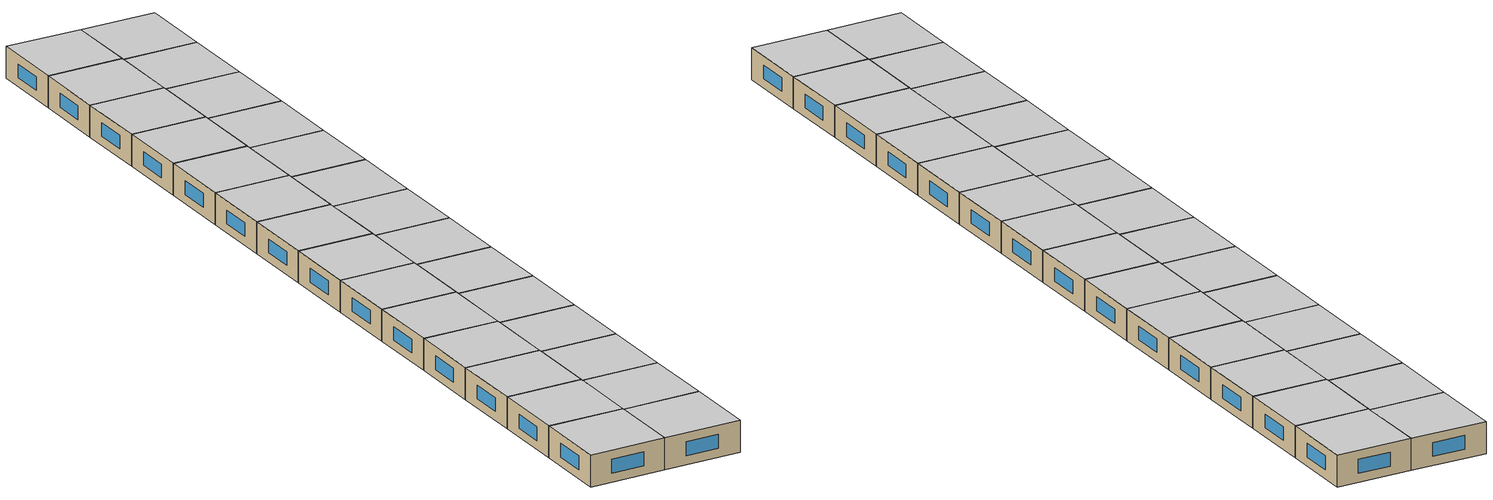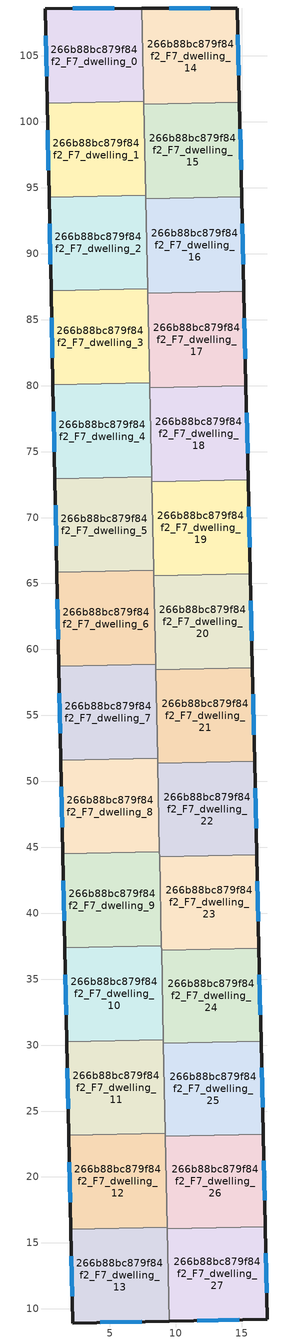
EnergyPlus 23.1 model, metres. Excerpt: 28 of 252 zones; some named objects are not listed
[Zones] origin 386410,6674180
266b88bc879f84f2_F7_dwelling_0
 floor to 266b88bc879f84f2_F6_dwelling_0 (EU_floor_Construction): 7.43,108.62 7.57,101.57 0.24,101.42 0.09,108.6 z21
 wall outside (EU_wall_Construction): 7.43,108.62 0.09,108.6 0.24,101.42 z21:24
 wall to 266b88bc879f84f2_F7_dwelling_14 (EU_wall_Construction): 7.57,101.57 7.43,108.62 z21:24
 wall to 266b88bc879f84f2_F7_dwelling_1 (EU_wall_Construction): 0.24,101.42 7.57,101.57 z21:24
 window (EU_Window_Construction): 5.33,108.61 2.19,108.6 / 0.14,106.55 0.2,103.47 z21.86:23.14
 ceiling to 266b88bc879f84f2_F8_dwelling_0 (EU_floor_Construction): 7.57,101.57 7.43,108.62 0.09,108.6 0.24,101.42 z24
266b88bc879f84f2_F7_dwelling_1
 floor to 266b88bc879f84f2_F6_dwelling_1 (EU_floor_Construction): 7.57,101.57 7.72,94.45 0.39,94.3 0.24,101.42 z21
 wall outside (EU_wall_Construction): 0.24,101.42 0.39,94.3 z21:24
 wall to 266b88bc879f84f2_F7_dwelling_2 (EU_wall_Construction): 0.39,94.3 7.72,94.45 z21:24
 wall to 266b88bc879f84f2_F7_dwelling_15 (EU_wall_Construction): 7.72,94.45 7.58,101.35 z21:24
 wall to 266b88bc879f84f2_F7_dwelling_14 (EU_wall_Construction): 7.58,101.35 7.57,101.57 z21:24
 window (EU_Window_Construction): 0.29,99.38 0.35,96.33 z21.86:23.14
 ceiling to 266b88bc879f84f2_F8_dwelling_1 (EU_floor_Construction): 7.72,94.45 7.57,101.57 0.24,101.42 0.39,94.3 z24
266b88bc879f84f2_F7_dwelling_10
 floor to 266b88bc879f84f2_F6_dwelling_10 (EU_floor_Construction): 8.91,37.53 9.06,30.42 1.73,30.26 1.58,37.38 z21
 wall outside (EU_wall_Construction): 1.58,37.38 1.73,30.26 z21:24
 wall to 266b88bc879f84f2_F7_dwelling_9 (EU_wall_Construction): 8.91,37.53 1.58,37.38 z21:24
 wall to 266b88bc879f84f2_F7_dwelling_11 (EU_wall_Construction): 1.73,30.26 9.06,30.42 z21:24
 wall to 266b88bc879f84f2_F7_dwelling_24 (EU_wall_Construction): 9.06,30.42 8.92,37.2 z21:24
 wall to 266b88bc879f84f2_F7_dwelling_23 (EU_wall_Construction): 8.92,37.2 8.91,37.53 z21:24
 window (EU_Window_Construction): 1.63,35.34 1.69,32.3 z21.86:23.14
 ceiling to 266b88bc879f84f2_F8_dwelling_10 (EU_floor_Construction): 9.06,30.42 8.91,37.53 1.58,37.38 1.73,30.26 z24
266b88bc879f84f2_F7_dwelling_11
 floor to 266b88bc879f84f2_F6_dwelling_11 (EU_floor_Construction): 9.06,30.42 9.21,23.3 1.88,23.15 1.73,30.26 z21
 wall outside (EU_wall_Construction): 1.73,30.26 1.88,23.15 z21:24
 wall to 266b88bc879f84f2_F7_dwelling_12 (EU_wall_Construction): 1.88,23.15 9.21,23.3 z21:24
 wall to 266b88bc879f84f2_F7_dwelling_25 (EU_wall_Construction): 9.21,23.3 9.07,30.14 z21:24
 wall to 266b88bc879f84f2_F7_dwelling_24 (EU_wall_Construction): 9.07,30.14 9.06,30.41 z21:24
 window (EU_Window_Construction): 1.78,28.23 1.84,25.18 z21.86:23.14
 ceiling to 266b88bc879f84f2_F8_dwelling_11 (EU_floor_Construction): 9.21,23.3 9.06,30.42 1.73,30.26 1.88,23.15 z24
266b88bc879f84f2_F7_dwelling_12
 floor to 266b88bc879f84f2_F6_dwelling_12 (EU_floor_Construction): 9.21,23.3 9.36,16.18 2.03,16.03 1.88,23.15 z21
 wall outside (EU_wall_Construction): 1.88,23.15 2.03,16.03 z21:24
 wall to 266b88bc879f84f2_F7_dwelling_13 (EU_wall_Construction): 2.03,16.03 9.36,16.18 z21:24
 wall to 266b88bc879f84f2_F7_dwelling_26 (EU_wall_Construction): 9.36,16.18 9.22,23.1 z21:24
 wall to 266b88bc879f84f2_F7_dwelling_25 (EU_wall_Construction): 9.22,23.1 9.21,23.3 z21:24
 window (EU_Window_Construction): 1.92,21.11 1.99,18.06 z21.86:23.14
 ceiling to 266b88bc879f84f2_F8_dwelling_12 (EU_floor_Construction): 9.36,16.18 9.21,23.3 1.88,23.15 2.03,16.03 z24
266b88bc879f84f2_F7_dwelling_13
 floor to 266b88bc879f84f2_F6_dwelling_13 (EU_floor_Construction): 9.36,16.18 9.36,16.07 9.51,9.06 2.18,8.92 2.03,16.03 z21
 wall outside (EU_wall_Construction): 2.03,16.03 2.18,8.92 9.51,9.06 z21:24
 wall to 266b88bc879f84f2_F7_dwelling_27 (EU_wall_Construction): 9.51,9.06 9.36,16.07 z21:24
 wall to 266b88bc879f84f2_F7_dwelling_26 (EU_wall_Construction): 9.36,16.07 9.36,16.18 z21:24
 window (EU_Window_Construction): 4.27,8.96 7.41,9.02 / 2.07,14 2.14,10.96 z21.86:23.14
 ceiling to 266b88bc879f84f2_F8_dwelling_13 (EU_floor_Construction): 9.51,9.06 9.36,16.07 9.36,16.18 2.03,16.03 2.18,8.92 z24
266b88bc879f84f2_F7_dwelling_14
 floor to 266b88bc879f84f2_F6_dwelling_14 (EU_floor_Construction): 14.67,108.64 14.83,101.5 7.58,101.35 7.43,108.62 z21
 wall outside (EU_wall_Construction): 14.83,101.5 14.67,108.64 7.43,108.62 z21:24
 wall to 266b88bc879f84f2_F7_dwelling_15 (EU_wall_Construction): 7.58,101.35 14.83,101.5 z21:24
 window (EU_Window_Construction): 12.6,108.63 9.5,108.62 / 14.78,103.54 14.71,106.6 z21.86:23.14
 ceiling to 266b88bc879f84f2_F8_dwelling_14 (EU_floor_Construction): 14.83,101.5 14.67,108.64 7.43,108.62 7.58,101.35 z24
266b88bc879f84f2_F7_dwelling_15
 floor to 266b88bc879f84f2_F6_dwelling_15 (EU_floor_Construction): 14.83,101.5 15,94.32 7.73,94.17 7.58,101.35 z21
 wall outside (EU_wall_Construction): 15,94.32 14.83,101.5 z21:24
 wall to 266b88bc879f84f2_F7_dwelling_16 (EU_wall_Construction): 7.73,94.17 15,94.32 z21:24
 wall to 266b88bc879f84f2_F7_dwelling_2 (EU_wall_Construction): 7.72,94.45 7.73,94.17 z21:24
 window (EU_Window_Construction): 14.95,96.37 14.88,99.45 z21.86:23.14
 ceiling to 266b88bc879f84f2_F8_dwelling_15 (EU_floor_Construction): 15,94.32 14.83,101.5 7.58,101.35 7.73,94.17 z24
266b88bc879f84f2_F7_dwelling_16
 floor to 266b88bc879f84f2_F6_dwelling_16 (EU_floor_Construction): 15,94.32 15.16,87.15 7.88,87 7.73,94.17 z21
 wall outside (EU_wall_Construction): 15.16,87.15 15,94.32 z21:24
 wall to 266b88bc879f84f2_F7_dwelling_17 (EU_wall_Construction): 7.88,87 15.16,87.15 z21:24
 wall to 266b88bc879f84f2_F7_dwelling_2 (EU_wall_Construction): 7.73,94.17 7.87,87.34 z21:24
 wall to 266b88bc879f84f2_F7_dwelling_3 (EU_wall_Construction): 7.87,87.34 7.88,87 z21:24
 window (EU_Window_Construction): 15.11,89.2 15.04,92.27 z21.86:23.14
 ceiling to 266b88bc879f84f2_F8_dwelling_16 (EU_floor_Construction): 15.16,87.15 15,94.32 7.73,94.17 7.88,87 z24
266b88bc879f84f2_F7_dwelling_17
 floor to 266b88bc879f84f2_F6_dwelling_17 (EU_floor_Construction): 15.16,87.15 15.32,80 8.03,79.84 7.88,87 z21
 wall outside (EU_wall_Construction): 15.32,80 15.16,87.15 z21:24
 wall to 266b88bc879f84f2_F7_dwelling_18 (EU_wall_Construction): 8.03,79.84 15.32,80 z21:24
 wall to 266b88bc879f84f2_F7_dwelling_3 (EU_wall_Construction): 7.88,87 8.02,80.22 z21:24
 wall to 266b88bc879f84f2_F7_dwelling_4 (EU_wall_Construction): 8.02,80.22 8.03,79.84 z21:24
 window (EU_Window_Construction): 15.28,82.04 15.21,85.11 z21.86:23.14
 ceiling to 266b88bc879f84f2_F8_dwelling_17 (EU_floor_Construction): 15.32,80 15.16,87.15 7.88,87 8.03,79.84 z24
266b88bc879f84f2_F7_dwelling_18
 floor to 266b88bc879f84f2_F6_dwelling_18 (EU_floor_Construction): 15.32,80 15.49,72.85 8.18,72.7 8.03,79.84 z21
 wall outside (EU_wall_Construction): 15.49,72.85 15.32,80 z21:24
 wall to 266b88bc879f84f2_F7_dwelling_19 (EU_wall_Construction): 8.18,72.7 15.49,72.85 z21:24
 wall to 266b88bc879f84f2_F7_dwelling_4 (EU_wall_Construction): 8.03,79.84 8.17,73.11 z21:24
 wall to 266b88bc879f84f2_F7_dwelling_5 (EU_wall_Construction): 8.17,73.11 8.18,72.7 z21:24
 window (EU_Window_Construction): 15.44,74.89 15.37,77.96 z21.86:23.14
 ceiling to 266b88bc879f84f2_F8_dwelling_18 (EU_floor_Construction): 15.49,72.85 15.32,80 8.03,79.84 8.18,72.7 z24
266b88bc879f84f2_F7_dwelling_19
 floor to 266b88bc879f84f2_F6_dwelling_19 (EU_floor_Construction): 15.49,72.85 15.65,65.73 8.33,65.57 8.18,72.7 z21
 wall outside (EU_wall_Construction): 15.65,65.73 15.49,72.85 z21:24
 wall to 266b88bc879f84f2_F7_dwelling_20 (EU_wall_Construction): 8.33,65.57 15.65,65.73 z21:24
 wall to 266b88bc879f84f2_F7_dwelling_5 (EU_wall_Construction): 8.18,72.7 8.32,65.99 z21:24
 wall to 266b88bc879f84f2_F7_dwelling_6 (EU_wall_Construction): 8.32,65.99 8.33,65.57 z21:24
 window (EU_Window_Construction): 15.61,67.76 15.53,70.82 z21.86:23.14
 ceiling to 266b88bc879f84f2_F8_dwelling_19 (EU_floor_Construction): 15.65,65.73 15.49,72.85 8.18,72.7 8.33,65.57 z24
266b88bc879f84f2_F7_dwelling_2
 floor to 266b88bc879f84f2_F6_dwelling_2 (EU_floor_Construction): 7.72,94.45 7.87,87.34 0.54,87.19 0.39,94.3 z21
 wall outside (EU_wall_Construction): 0.39,94.3 0.54,87.19 z21:24
 wall to 266b88bc879f84f2_F7_dwelling_3 (EU_wall_Construction): 0.54,87.19 7.87,87.34 z21:24
 window (EU_Window_Construction): 0.44,92.27 0.5,89.22 z21.86:23.14
 ceiling to 266b88bc879f84f2_F8_dwelling_2 (EU_floor_Construction): 7.87,87.34 7.72,94.45 0.39,94.3 0.54,87.19 z24
266b88bc879f84f2_F7_dwelling_20
 floor to 266b88bc879f84f2_F6_dwelling_20 (EU_floor_Construction): 15.65,65.73 15.82,58.61 8.48,58.46 8.33,65.57 z21
 wall outside (EU_wall_Construction): 15.82,58.61 15.65,65.73 z21:24
 wall to 266b88bc879f84f2_F7_dwelling_21 (EU_wall_Construction): 8.48,58.46 15.82,58.61 z21:24
 wall to 266b88bc879f84f2_F7_dwelling_6 (EU_wall_Construction): 8.33,65.57 8.47,58.88 z21:24
 wall to 266b88bc879f84f2_F7_dwelling_7 (EU_wall_Construction): 8.47,58.88 8.48,58.46 z21:24
 window (EU_Window_Construction): 15.77,60.65 15.7,63.69 z21.86:23.14
 ceiling to 266b88bc879f84f2_F8_dwelling_20 (EU_floor_Construction): 15.82,58.61 15.65,65.73 8.33,65.57 8.48,58.46 z24
266b88bc879f84f2_F7_dwelling_21
 floor to 266b88bc879f84f2_F6_dwelling_21 (EU_floor_Construction): 15.82,58.61 15.98,51.51 8.62,51.36 8.48,58.46 z21
 wall outside (EU_wall_Construction): 15.98,51.51 15.82,58.61 z21:24
 wall to 266b88bc879f84f2_F7_dwelling_22 (EU_wall_Construction): 8.62,51.36 15.98,51.51 z21:24
 wall to 266b88bc879f84f2_F7_dwelling_7 (EU_wall_Construction): 8.48,58.46 8.62,51.76 z21:24
 wall to 266b88bc879f84f2_F7_dwelling_8 (EU_wall_Construction): 8.62,51.76 8.62,51.36 z21:24
 window (EU_Window_Construction): 15.93,53.54 15.86,56.58 z21.86:23.14
 ceiling to 266b88bc879f84f2_F8_dwelling_21 (EU_floor_Construction): 15.98,51.51 15.82,58.61 8.48,58.46 8.62,51.36 z24
266b88bc879f84f2_F7_dwelling_22
 floor to 266b88bc879f84f2_F6_dwelling_22 (EU_floor_Construction): 15.98,51.51 16.14,44.43 8.77,44.27 8.62,51.36 z21
 wall outside (EU_wall_Construction): 16.14,44.43 15.98,51.51 z21:24
 wall to 266b88bc879f84f2_F7_dwelling_23 (EU_wall_Construction): 8.77,44.27 16.14,44.43 z21:24
 wall to 266b88bc879f84f2_F7_dwelling_8 (EU_wall_Construction): 8.62,51.36 8.77,44.65 z21:24
 wall to 266b88bc879f84f2_F7_dwelling_9 (EU_wall_Construction): 8.77,44.65 8.77,44.27 z21:24
 window (EU_Window_Construction): 16.09,46.45 16.02,49.49 z21.86:23.14
 ceiling to 266b88bc879f84f2_F8_dwelling_22 (EU_floor_Construction): 16.14,44.43 15.98,51.51 8.62,51.36 8.77,44.27 z24
266b88bc879f84f2_F7_dwelling_23
 floor to 266b88bc879f84f2_F6_dwelling_23 (EU_floor_Construction): 16.14,44.43 16.3,37.36 8.92,37.2 8.77,44.27 z21
 wall outside (EU_wall_Construction): 16.3,37.36 16.14,44.43 z21:24
 wall to 266b88bc879f84f2_F7_dwelling_24 (EU_wall_Construction): 8.92,37.2 16.3,37.36 z21:24
 wall to 266b88bc879f84f2_F7_dwelling_9 (EU_wall_Construction): 8.77,44.27 8.91,37.53 z21:24
 window (EU_Window_Construction): 16.26,39.38 16.19,42.41 z21.86:23.14
 ceiling to 266b88bc879f84f2_F8_dwelling_23 (EU_floor_Construction): 16.3,37.36 16.14,44.43 8.77,44.27 8.92,37.2 z24
266b88bc879f84f2_F7_dwelling_24
 floor to 266b88bc879f84f2_F6_dwelling_24 (EU_floor_Construction): 16.3,37.36 16.47,30.3 9.07,30.14 8.92,37.2 z21
 wall outside (EU_wall_Construction): 16.47,30.3 16.3,37.36 z21:24
 wall to 266b88bc879f84f2_F7_dwelling_25 (EU_wall_Construction): 9.07,30.14 16.47,30.3 z21:24
 window (EU_Window_Construction): 16.42,32.31 16.35,35.34 z21.86:23.14
 ceiling to 266b88bc879f84f2_F8_dwelling_24 (EU_floor_Construction): 16.47,30.3 16.3,37.36 8.92,37.2 9.07,30.14 z24
266b88bc879f84f2_F7_dwelling_25
 floor to 266b88bc879f84f2_F6_dwelling_25 (EU_floor_Construction): 16.47,30.3 16.63,23.25 9.22,23.1 9.07,30.14 z21
 wall outside (EU_wall_Construction): 16.63,23.25 16.47,30.3 z21:24
 wall to 266b88bc879f84f2_F7_dwelling_26 (EU_wall_Construction): 9.22,23.1 16.63,23.25 z21:24
 window (EU_Window_Construction): 16.58,25.27 16.51,28.29 z21.86:23.14
 ceiling to 266b88bc879f84f2_F8_dwelling_25 (EU_floor_Construction): 16.63,23.25 16.47,30.3 9.07,30.14 9.22,23.1 z24
266b88bc879f84f2_F7_dwelling_26
 floor to 266b88bc879f84f2_F6_dwelling_26 (EU_floor_Construction): 16.63,23.25 16.79,16.22 9.36,16.07 9.22,23.1 z21
 wall outside (EU_wall_Construction): 16.79,16.22 16.63,23.25 z21:24
 wall to 266b88bc879f84f2_F7_dwelling_27 (EU_wall_Construction): 9.36,16.07 16.79,16.22 z21:24
 window (EU_Window_Construction): 16.74,18.23 16.67,21.25 z21.86:23.14
 ceiling to 266b88bc879f84f2_F8_dwelling_26 (EU_floor_Construction): 16.79,16.22 16.63,23.25 9.22,23.1 9.36,16.07 z24
266b88bc879f84f2_F7_dwelling_27
 floor to 266b88bc879f84f2_F6_dwelling_27 (EU_floor_Construction): 16.79,16.22 16.95,9.2 9.51,9.06 9.36,16.07 z21
 wall outside (EU_wall_Construction): 9.51,9.06 16.95,9.2 16.79,16.22 z21:24
 window (EU_Window_Construction): 16.9,11.2 16.83,14.22 / 11.63,9.1 14.82,9.16 z21.86:23.14
 ceiling to 266b88bc879f84f2_F8_dwelling_27 (EU_floor_Construction): 16.95,9.2 16.79,16.22 9.36,16.07 9.51,9.06 z24
266b88bc879f84f2_F7_dwelling_3
 floor to 266b88bc879f84f2_F6_dwelling_3 (EU_floor_Construction): 7.87,87.34 8.02,80.22 0.69,80.07 0.54,87.19 z21
 wall outside (EU_wall_Construction): 0.54,87.19 0.69,80.07 z21:24
 wall to 266b88bc879f84f2_F7_dwelling_4 (EU_wall_Construction): 0.69,80.07 8.02,80.22 z21:24
 window (EU_Window_Construction): 0.58,85.15 0.65,82.1 z21.86:23.14
 ceiling to 266b88bc879f84f2_F8_dwelling_3 (EU_floor_Construction): 8.02,80.22 7.87,87.34 0.54,87.19 0.69,80.07 z24
266b88bc879f84f2_F7_dwelling_4
 floor to 266b88bc879f84f2_F6_dwelling_4 (EU_floor_Construction): 8.02,80.22 8.17,73.11 0.84,72.95 0.69,80.07 z21
 wall outside (EU_wall_Construction): 0.69,80.07 0.84,72.95 z21:24
 wall to 266b88bc879f84f2_F7_dwelling_5 (EU_wall_Construction): 0.84,72.95 8.17,73.11 z21:24
 window (EU_Window_Construction): 0.73,78.04 0.8,74.99 z21.86:23.14
 ceiling to 266b88bc879f84f2_F8_dwelling_4 (EU_floor_Construction): 8.17,73.11 8.02,80.22 0.69,80.07 0.84,72.95 z24
266b88bc879f84f2_F7_dwelling_5
 floor to 266b88bc879f84f2_F6_dwelling_5 (EU_floor_Construction): 8.17,73.11 8.32,65.99 0.99,65.84 0.84,72.95 z21
 wall outside (EU_wall_Construction): 0.84,72.95 0.99,65.84 z21:24
 wall to 266b88bc879f84f2_F7_dwelling_6 (EU_wall_Construction): 0.99,65.84 8.32,65.99 z21:24
 window (EU_Window_Construction): 0.88,70.92 0.95,67.87 z21.86:23.14
 ceiling to 266b88bc879f84f2_F8_dwelling_5 (EU_floor_Construction): 8.32,65.99 8.17,73.11 0.84,72.95 0.99,65.84 z24
266b88bc879f84f2_F7_dwelling_6
 floor to 266b88bc879f84f2_F6_dwelling_6 (EU_floor_Construction): 8.32,65.99 8.47,58.88 1.14,58.72 0.99,65.84 z21
 wall outside (EU_wall_Construction): 0.99,65.84 1.14,58.72 z21:24
 wall to 266b88bc879f84f2_F7_dwelling_7 (EU_wall_Construction): 1.14,58.72 8.47,58.88 z21:24
 window (EU_Window_Construction): 1.03,63.81 1.09,60.76 z21.86:23.14
 ceiling to 266b88bc879f84f2_F8_dwelling_6 (EU_floor_Construction): 8.47,58.88 8.32,65.99 0.99,65.84 1.14,58.72 z24
266b88bc879f84f2_F7_dwelling_7
 floor to 266b88bc879f84f2_F6_dwelling_7 (EU_floor_Construction): 8.47,58.88 8.62,51.76 1.29,51.61 1.14,58.72 z21
 wall outside (EU_wall_Construction): 1.14,58.72 1.29,51.61 z21:24
 wall to 266b88bc879f84f2_F7_dwelling_8 (EU_wall_Construction): 1.29,51.61 8.62,51.76 z21:24
 window (EU_Window_Construction): 1.18,56.69 1.24,53.64 z21.86:23.14
 ceiling to 266b88bc879f84f2_F8_dwelling_7 (EU_floor_Construction): 8.62,51.76 8.47,58.88 1.14,58.72 1.29,51.61 z24
266b88bc879f84f2_F7_dwelling_8
 floor to 266b88bc879f84f2_F6_dwelling_8 (EU_floor_Construction): 8.62,51.76 8.77,44.65 1.43,44.49 1.29,51.61 z21
 wall outside (EU_wall_Construction): 1.29,51.61 1.43,44.49 z21:24
 wall to 266b88bc879f84f2_F7_dwelling_9 (EU_wall_Construction): 1.43,44.49 8.77,44.65 z21:24
 window (EU_Window_Construction): 1.33,49.58 1.39,46.53 z21.86:23.14
 ceiling to 266b88bc879f84f2_F8_dwelling_8 (EU_floor_Construction): 8.77,44.65 8.62,51.76 1.29,51.61 1.43,44.49 z24
266b88bc879f84f2_F7_dwelling_9
 floor to 266b88bc879f84f2_F6_dwelling_9 (EU_floor_Construction): 8.77,44.65 8.91,37.53 1.58,37.38 1.43,44.49 z21
 wall outside (EU_wall_Construction): 1.43,44.49 1.58,37.38 z21:24
 window (EU_Window_Construction): 1.48,42.46 1.54,39.41 z21.86:23.14
 ceiling to 266b88bc879f84f2_F8_dwelling_9 (EU_floor_Construction): 8.91,37.53 8.77,44.65 1.43,44.49 1.58,37.38 z24
[Building]
EU S2 Campaign: North Axis=0; Terrain=City; Solar Distribution=FullExterior
[Site:Location]
Helsinki-Vantaa.AP: Latitude=60.317; Longitude=24.963; Time Zone=2; Elevation=54.6
[SizingPeriod:WeatherFileDays]
AnnualSizingPeriod: Begin Month=1; Begin Day of Month=1; End Month=12; End Day of Month=31; Day of Week for Start Day=Monday; Use Weather File Daylight Saving Period=No; Use Weather File Rain and Snow Indicators=No
[MATERIAL]
EU_InternalMass_Material: Roughness=MediumRough; Thickness=0.1; Conductivity=1; Density=1800; Specific Heat=900; Thermal Absorptance=0.9; Solar Absorptance=0.7; Visible Absorptance=0.7
[MATERIAL:NOMASS] Roughness=MediumRough; Thermal Absorptance=0.9; Solar Absorptance=0.7; Visible Absorptance=0.7
Name | Thermal Resistance
EU_wall_NoMass | 1.10183
EU_floor_NoMass | 1.70606
[WINDOWMATERIAL:SIMPLEGLAZINGSYSTEM]
EU_Window_SimpleGlazing: UFactor=3.11035; Solar Heat Gain Coefficient=0.8; Visible Transmittance=0.8
[CONSTRUCTION]
EU_wall_Construction: EU_wall_NoMass
EU_floor_Construction: EU_floor_NoMass
EU_Window_Construction: EU_Window_SimpleGlazing
EU_InternalMass_Construction: EU_InternalMass_Material
[ZONE] Type=1; Multiplier=1; Ceiling Height=autocalculate; Floor Area=autocalculate; Part of Total Floor Area=Yes
Name | Volume
266b88bc879f84f2_F7_dwelling_0 | 156.552
266b88bc879f84f2_F7_dwelling_1; 266b88bc879f84f2_F7_dwelling_9 | 156.528
266b88bc879f84f2_F7_dwelling_10; 266b88bc879f84f2_F7_dwelling_19; 266b88bc879f84f2_F7_dwelling_24; 266b88bc879f84f2_F7_dwelling_5 | 156.549
266b88bc879f84f2_F7_dwelling_11 | 156.54
266b88bc879f84f2_F7_dwelling_12; 266b88bc879f84f2_F7_dwelling_3; 266b88bc879f84f2_F7_dwelling_6; 266b88bc879f84f2_F7_dwelling_7; 266b88bc879f84f2_F7_dwelling_8 | 156.538
266b88bc879f84f2_F7_dwelling_13; 266b88bc879f84f2_F7_dwelling_20; 266b88bc879f84f2_F7_dwelling_26; 266b88bc879f84f2_F7_dwelling_27 | 156.541
266b88bc879f84f2_F7_dwelling_14 | 156.543
266b88bc879f84f2_F7_dwelling_15 | 156.539
266b88bc879f84f2_F7_dwelling_16; 266b88bc879f84f2_F7_dwelling_18 | 156.535
266b88bc879f84f2_F7_dwelling_17 | 156.519
266b88bc879f84f2_F7_dwelling_2 | 156.527
266b88bc879f84f2_F7_dwelling_21 | 156.531
266b88bc879f84f2_F7_dwelling_22 | 156.53
266b88bc879f84f2_F7_dwelling_23 | 156.529
266b88bc879f84f2_F7_dwelling_25 | 156.532
266b88bc879f84f2_F7_dwelling_4 | 156.55
[INTERNALMASS] Construction=EU_InternalMass_Construction
Name | Zone or ZoneList | Surface Area
266b88bc879f84f2_F7_dwelling_0_EU_InternalMass | 266b88bc879f84f2_F7_dwelling_0 | 52.1839
266b88bc879f84f2_F7_dwelling_1_EU_InternalMass | 266b88bc879f84f2_F7_dwelling_1 | 52.1757
266b88bc879f84f2_F7_dwelling_2_EU_InternalMass | 266b88bc879f84f2_F7_dwelling_2 | 52.1757
266b88bc879f84f2_F7_dwelling_3_EU_InternalMass | 266b88bc879f84f2_F7_dwelling_3 | 52.1795
266b88bc879f84f2_F7_dwelling_4_EU_InternalMass | 266b88bc879f84f2_F7_dwelling_4 | 52.1832
266b88bc879f84f2_F7_dwelling_5_EU_InternalMass | 266b88bc879f84f2_F7_dwelling_5 | 52.183
266b88bc879f84f2_F7_dwelling_6_EU_InternalMass | 266b88bc879f84f2_F7_dwelling_6 | 52.1792
266b88bc879f84f2_F7_dwelling_7_EU_InternalMass | 266b88bc879f84f2_F7_dwelling_7 | 52.1795
266b88bc879f84f2_F7_dwelling_8_EU_InternalMass | 266b88bc879f84f2_F7_dwelling_8 | 52.1836
266b88bc879f84f2_F7_dwelling_9_EU_InternalMass | 266b88bc879f84f2_F7_dwelling_9 | 52.1757
266b88bc879f84f2_F7_dwelling_10_EU_InternalMass | 266b88bc879f84f2_F7_dwelling_10 | 52.1831
266b88bc879f84f2_F7_dwelling_11_EU_InternalMass | 266b88bc879f84f2_F7_dwelling_11 | 52.1795
266b88bc879f84f2_F7_dwelling_12_EU_InternalMass | 266b88bc879f84f2_F7_dwelling_12 | 52.1793
266b88bc879f84f2_F7_dwelling_13_EU_InternalMass | 266b88bc879f84f2_F7_dwelling_13 | 52.1815
266b88bc879f84f2_F7_dwelling_14_EU_InternalMass | 266b88bc879f84f2_F7_dwelling_14 | 52.1811
266b88bc879f84f2_F7_dwelling_15_EU_InternalMass | 266b88bc879f84f2_F7_dwelling_15 | 52.1797
266b88bc879f84f2_F7_dwelling_16_EU_InternalMass | 266b88bc879f84f2_F7_dwelling_16 | 52.1784
266b88bc879f84f2_F7_dwelling_17_EU_InternalMass | 266b88bc879f84f2_F7_dwelling_17 | 52.1732
266b88bc879f84f2_F7_dwelling_18_EU_InternalMass | 266b88bc879f84f2_F7_dwelling_18 | 52.1784
266b88bc879f84f2_F7_dwelling_19_EU_InternalMass | 266b88bc879f84f2_F7_dwelling_19 | 52.1831
266b88bc879f84f2_F7_dwelling_20_EU_InternalMass | 266b88bc879f84f2_F7_dwelling_20 | 52.1801
266b88bc879f84f2_F7_dwelling_21_EU_InternalMass | 266b88bc879f84f2_F7_dwelling_21 | 52.1769
266b88bc879f84f2_F7_dwelling_22_EU_InternalMass | 266b88bc879f84f2_F7_dwelling_22 | 52.1767
266b88bc879f84f2_F7_dwelling_23_EU_InternalMass | 266b88bc879f84f2_F7_dwelling_23 | 52.1763
266b88bc879f84f2_F7_dwelling_24_EU_InternalMass | 266b88bc879f84f2_F7_dwelling_24 | 52.1827
266b88bc879f84f2_F7_dwelling_25_EU_InternalMass | 266b88bc879f84f2_F7_dwelling_25 | 52.1778
266b88bc879f84f2_F7_dwelling_26_EU_InternalMass | 266b88bc879f84f2_F7_dwelling_26 | 52.1802
266b88bc879f84f2_F7_dwelling_27_EU_InternalMass | 266b88bc879f84f2_F7_dwelling_27 | 52.1801
[OTHEREQUIPMENT] Fuel Type=Electricity; Design Level Calculation Method=Watts/Area; Power per Zone Floor Area=1; Fraction Latent=0; Fraction Radiant=0; Fraction Lost=0; Carbon Dioxide Generation Rate=0; EndUse Subcategory=EU_Step8_InternalGains
Name | Zone or ZoneList or Space or SpaceList | Schedule
EU_Step8_InternalGain_266b88bc879f84f2_F7_dwelling_0_f000 | 266b88bc879f84f2_F7_dwelling_0 | EU_Step8_GainSchedule_266b88bc879f84f2_F7_dwelling_0_f000
EU_Step8_InternalGain_266b88bc879f84f2_F7_dwelling_1_f000 | 266b88bc879f84f2_F7_dwelling_1 | EU_Step8_GainSchedule_266b88bc879f84f2_F7_dwelling_1_f000
EU_Step8_InternalGain_266b88bc879f84f2_F7_dwelling_2_f000 | 266b88bc879f84f2_F7_dwelling_2 | EU_Step8_GainSchedule_266b88bc879f84f2_F7_dwelling_2_f000
EU_Step8_InternalGain_266b88bc879f84f2_F7_dwelling_3_f000 | 266b88bc879f84f2_F7_dwelling_3 | EU_Step8_GainSchedule_266b88bc879f84f2_F7_dwelling_3_f000
EU_Step8_InternalGain_266b88bc879f84f2_F7_dwelling_4_f000 | 266b88bc879f84f2_F7_dwelling_4 | EU_Step8_GainSchedule_266b88bc879f84f2_F7_dwelling_4_f000
EU_Step8_InternalGain_266b88bc879f84f2_F7_dwelling_5_f000 | 266b88bc879f84f2_F7_dwelling_5 | EU_Step8_GainSchedule_266b88bc879f84f2_F7_dwelling_5_f000
EU_Step8_InternalGain_266b88bc879f84f2_F7_dwelling_6_f000 | 266b88bc879f84f2_F7_dwelling_6 | EU_Step8_GainSchedule_266b88bc879f84f2_F7_dwelling_6_f000
EU_Step8_InternalGain_266b88bc879f84f2_F7_dwelling_7_f000 | 266b88bc879f84f2_F7_dwelling_7 | EU_Step8_GainSchedule_266b88bc879f84f2_F7_dwelling_7_f000
EU_Step8_InternalGain_266b88bc879f84f2_F7_dwelling_8_f000 | 266b88bc879f84f2_F7_dwelling_8 | EU_Step8_GainSchedule_266b88bc879f84f2_F7_dwelling_8_f000
EU_Step8_InternalGain_266b88bc879f84f2_F7_dwelling_9_f000 | 266b88bc879f84f2_F7_dwelling_9 | EU_Step8_GainSchedule_266b88bc879f84f2_F7_dwelling_9_f000
EU_Step8_InternalGain_266b88bc879f84f2_F7_dwelling_10_f000 | 266b88bc879f84f2_F7_dwelling_10 | EU_Step8_GainSchedule_266b88bc879f84f2_F7_dwelling_10_f000
EU_Step8_InternalGain_266b88bc879f84f2_F7_dwelling_11_f000 | 266b88bc879f84f2_F7_dwelling_11 | EU_Step8_GainSchedule_266b88bc879f84f2_F7_dwelling_11_f000
EU_Step8_InternalGain_266b88bc879f84f2_F7_dwelling_12_f000 | 266b88bc879f84f2_F7_dwelling_12 | EU_Step8_GainSchedule_266b88bc879f84f2_F7_dwelling_12_f000
EU_Step8_InternalGain_266b88bc879f84f2_F7_dwelling_13_f000 | 266b88bc879f84f2_F7_dwelling_13 | EU_Step8_GainSchedule_266b88bc879f84f2_F7_dwelling_13_f000
EU_Step8_InternalGain_266b88bc879f84f2_F7_dwelling_14_f000 | 266b88bc879f84f2_F7_dwelling_14 | EU_Step8_GainSchedule_266b88bc879f84f2_F7_dwelling_14_f000
EU_Step8_InternalGain_266b88bc879f84f2_F7_dwelling_15_f000 | 266b88bc879f84f2_F7_dwelling_15 | EU_Step8_GainSchedule_266b88bc879f84f2_F7_dwelling_15_f000
EU_Step8_InternalGain_266b88bc879f84f2_F7_dwelling_16_f000 | 266b88bc879f84f2_F7_dwelling_16 | EU_Step8_GainSchedule_266b88bc879f84f2_F7_dwelling_16_f000
EU_Step8_InternalGain_266b88bc879f84f2_F7_dwelling_17_f000 | 266b88bc879f84f2_F7_dwelling_17 | EU_Step8_GainSchedule_266b88bc879f84f2_F7_dwelling_17_f000
EU_Step8_InternalGain_266b88bc879f84f2_F7_dwelling_18_f000 | 266b88bc879f84f2_F7_dwelling_18 | EU_Step8_GainSchedule_266b88bc879f84f2_F7_dwelling_18_f000
EU_Step8_InternalGain_266b88bc879f84f2_F7_dwelling_19_f000 | 266b88bc879f84f2_F7_dwelling_19 | EU_Step8_GainSchedule_266b88bc879f84f2_F7_dwelling_19_f000
EU_Step8_InternalGain_266b88bc879f84f2_F7_dwelling_20_f000 | 266b88bc879f84f2_F7_dwelling_20 | EU_Step8_GainSchedule_266b88bc879f84f2_F7_dwelling_20_f000
EU_Step8_InternalGain_266b88bc879f84f2_F7_dwelling_21_f000 | 266b88bc879f84f2_F7_dwelling_21 | EU_Step8_GainSchedule_266b88bc879f84f2_F7_dwelling_21_f000
EU_Step8_InternalGain_266b88bc879f84f2_F7_dwelling_22_f000 | 266b88bc879f84f2_F7_dwelling_22 | EU_Step8_GainSchedule_266b88bc879f84f2_F7_dwelling_22_f000
EU_Step8_InternalGain_266b88bc879f84f2_F7_dwelling_23_f000 | 266b88bc879f84f2_F7_dwelling_23 | EU_Step8_GainSchedule_266b88bc879f84f2_F7_dwelling_23_f000
EU_Step8_InternalGain_266b88bc879f84f2_F7_dwelling_24_f000 | 266b88bc879f84f2_F7_dwelling_24 | EU_Step8_GainSchedule_266b88bc879f84f2_F7_dwelling_24_f000
EU_Step8_InternalGain_266b88bc879f84f2_F7_dwelling_25_f000 | 266b88bc879f84f2_F7_dwelling_25 | EU_Step8_GainSchedule_266b88bc879f84f2_F7_dwelling_25_f000
EU_Step8_InternalGain_266b88bc879f84f2_F7_dwelling_26_f000 | 266b88bc879f84f2_F7_dwelling_26 | EU_Step8_GainSchedule_266b88bc879f84f2_F7_dwelling_26_f000
EU_Step8_InternalGain_266b88bc879f84f2_F7_dwelling_27_f000 | 266b88bc879f84f2_F7_dwelling_27 | EU_Step8_GainSchedule_266b88bc879f84f2_F7_dwelling_27_f000
[ZONEVENTILATION:DESIGNFLOWRATE] Schedule=EU_AlwaysOn; Design Flow Rate Calculation Method=AirChanges/Hour; Air Changes per Hour=0.756316; Ventilation Type=Natural; Fan Pressure Rise=0; Fan Total Efficiency=1; Constant Term Coefficient=1; Temperature Term Coefficient=0; Velocity Term Coefficient=0; Velocity Squared Term Coefficient=0; Minimum Indoor Temperature=-100; Maximum Indoor Temperature=100; Delta Temperature=-100; Minimum Outdoor Temperature=-100; Maximum Outdoor Temperature=100; Maximum Wind Speed=40
Name | Zone or ZoneList or Space or SpaceList
EU_ConstantAir_266b88bc879f84f2_F7_dwelling_0 | 266b88bc879f84f2_F7_dwelling_0
EU_ConstantAir_266b88bc879f84f2_F7_dwelling_1 | 266b88bc879f84f2_F7_dwelling_1
EU_ConstantAir_266b88bc879f84f2_F7_dwelling_2 | 266b88bc879f84f2_F7_dwelling_2
EU_ConstantAir_266b88bc879f84f2_F7_dwelling_3 | 266b88bc879f84f2_F7_dwelling_3
EU_ConstantAir_266b88bc879f84f2_F7_dwelling_4 | 266b88bc879f84f2_F7_dwelling_4
EU_ConstantAir_266b88bc879f84f2_F7_dwelling_5 | 266b88bc879f84f2_F7_dwelling_5
EU_ConstantAir_266b88bc879f84f2_F7_dwelling_6 | 266b88bc879f84f2_F7_dwelling_6
EU_ConstantAir_266b88bc879f84f2_F7_dwelling_7 | 266b88bc879f84f2_F7_dwelling_7
EU_ConstantAir_266b88bc879f84f2_F7_dwelling_8 | 266b88bc879f84f2_F7_dwelling_8
EU_ConstantAir_266b88bc879f84f2_F7_dwelling_9 | 266b88bc879f84f2_F7_dwelling_9
EU_ConstantAir_266b88bc879f84f2_F7_dwelling_10 | 266b88bc879f84f2_F7_dwelling_10
EU_ConstantAir_266b88bc879f84f2_F7_dwelling_11 | 266b88bc879f84f2_F7_dwelling_11
EU_ConstantAir_266b88bc879f84f2_F7_dwelling_12 | 266b88bc879f84f2_F7_dwelling_12
EU_ConstantAir_266b88bc879f84f2_F7_dwelling_13 | 266b88bc879f84f2_F7_dwelling_13
EU_ConstantAir_266b88bc879f84f2_F7_dwelling_14 | 266b88bc879f84f2_F7_dwelling_14
EU_ConstantAir_266b88bc879f84f2_F7_dwelling_15 | 266b88bc879f84f2_F7_dwelling_15
EU_ConstantAir_266b88bc879f84f2_F7_dwelling_16 | 266b88bc879f84f2_F7_dwelling_16
EU_ConstantAir_266b88bc879f84f2_F7_dwelling_17 | 266b88bc879f84f2_F7_dwelling_17
EU_ConstantAir_266b88bc879f84f2_F7_dwelling_18 | 266b88bc879f84f2_F7_dwelling_18
EU_ConstantAir_266b88bc879f84f2_F7_dwelling_19 | 266b88bc879f84f2_F7_dwelling_19
EU_ConstantAir_266b88bc879f84f2_F7_dwelling_20 | 266b88bc879f84f2_F7_dwelling_20
EU_ConstantAir_266b88bc879f84f2_F7_dwelling_21 | 266b88bc879f84f2_F7_dwelling_21
EU_ConstantAir_266b88bc879f84f2_F7_dwelling_22 | 266b88bc879f84f2_F7_dwelling_22
EU_ConstantAir_266b88bc879f84f2_F7_dwelling_23 | 266b88bc879f84f2_F7_dwelling_23
EU_ConstantAir_266b88bc879f84f2_F7_dwelling_24 | 266b88bc879f84f2_F7_dwelling_24
EU_ConstantAir_266b88bc879f84f2_F7_dwelling_25 | 266b88bc879f84f2_F7_dwelling_25
EU_ConstantAir_266b88bc879f84f2_F7_dwelling_26 | 266b88bc879f84f2_F7_dwelling_26
EU_ConstantAir_266b88bc879f84f2_F7_dwelling_27 | 266b88bc879f84f2_F7_dwelling_27
[HVACTEMPLATE:ZONE:IDEALLOADSAIRSYSTEM] System Availability Schedule=EU_AlwaysOn; Maximum Heating Supply Air Temperature=50; Minimum Cooling Supply Air Temperature=13; Maximum Heating Supply Air Humidity Ratio=0.0156; Minimum Cooling Supply Air Humidity Ratio=0.0077; Heating Limit=NoLimit; Cooling Limit=NoLimit; Heating Availability Schedule=EU_AlwaysOn; Cooling Availability Schedule=EU_CoolingOff; Dehumidification Control Type=ConstantSensibleHeatRatio; Cooling Sensible Heat Ratio=0.7; Dehumidification Setpoint=60; Humidification Control Type=None; Humidification Setpoint=30; Outdoor Air Method=None; Outdoor Air Flow Rate per Person=0.00944; Outdoor Air Flow Rate per Zone Floor Area=0; Outdoor Air Flow Rate per Zone=0; Demand Controlled Ventilation Type=None; Outdoor Air Economizer Type=NoEconomizer; Heat Recovery Type=None; Sensible Heat Recovery Effectiveness=0.7; Latent Heat Recovery Effectiveness=0.65
Name | Template Thermostat
266b88bc879f84f2_F7_dwelling_0 | EU_HeatOnly_266b88bc879f84f2_F7_dwelling_0
266b88bc879f84f2_F7_dwelling_1 | EU_HeatOnly_266b88bc879f84f2_F7_dwelling_1
266b88bc879f84f2_F7_dwelling_2 | EU_HeatOnly_266b88bc879f84f2_F7_dwelling_2
266b88bc879f84f2_F7_dwelling_3 | EU_HeatOnly_266b88bc879f84f2_F7_dwelling_3
266b88bc879f84f2_F7_dwelling_4 | EU_HeatOnly_266b88bc879f84f2_F7_dwelling_4
266b88bc879f84f2_F7_dwelling_5 | EU_HeatOnly_266b88bc879f84f2_F7_dwelling_5
266b88bc879f84f2_F7_dwelling_6 | EU_HeatOnly_266b88bc879f84f2_F7_dwelling_6
266b88bc879f84f2_F7_dwelling_7 | EU_HeatOnly_266b88bc879f84f2_F7_dwelling_7
266b88bc879f84f2_F7_dwelling_8 | EU_HeatOnly_266b88bc879f84f2_F7_dwelling_8
266b88bc879f84f2_F7_dwelling_9 | EU_HeatOnly_266b88bc879f84f2_F7_dwelling_9
266b88bc879f84f2_F7_dwelling_10 | EU_HeatOnly_266b88bc879f84f2_F7_dwelling_10
266b88bc879f84f2_F7_dwelling_11 | EU_HeatOnly_266b88bc879f84f2_F7_dwelling_11
266b88bc879f84f2_F7_dwelling_12 | EU_HeatOnly_266b88bc879f84f2_F7_dwelling_12
266b88bc879f84f2_F7_dwelling_13 | EU_HeatOnly_266b88bc879f84f2_F7_dwelling_13
266b88bc879f84f2_F7_dwelling_14 | EU_HeatOnly_266b88bc879f84f2_F7_dwelling_14
266b88bc879f84f2_F7_dwelling_15 | EU_HeatOnly_266b88bc879f84f2_F7_dwelling_15
266b88bc879f84f2_F7_dwelling_16 | EU_HeatOnly_266b88bc879f84f2_F7_dwelling_16
266b88bc879f84f2_F7_dwelling_17 | EU_HeatOnly_266b88bc879f84f2_F7_dwelling_17
266b88bc879f84f2_F7_dwelling_18 | EU_HeatOnly_266b88bc879f84f2_F7_dwelling_18
266b88bc879f84f2_F7_dwelling_19 | EU_HeatOnly_266b88bc879f84f2_F7_dwelling_19
266b88bc879f84f2_F7_dwelling_20 | EU_HeatOnly_266b88bc879f84f2_F7_dwelling_20
266b88bc879f84f2_F7_dwelling_21 | EU_HeatOnly_266b88bc879f84f2_F7_dwelling_21
266b88bc879f84f2_F7_dwelling_22 | EU_HeatOnly_266b88bc879f84f2_F7_dwelling_22
266b88bc879f84f2_F7_dwelling_23 | EU_HeatOnly_266b88bc879f84f2_F7_dwelling_23
266b88bc879f84f2_F7_dwelling_24 | EU_HeatOnly_266b88bc879f84f2_F7_dwelling_24
266b88bc879f84f2_F7_dwelling_25 | EU_HeatOnly_266b88bc879f84f2_F7_dwelling_25
266b88bc879f84f2_F7_dwelling_26 | EU_HeatOnly_266b88bc879f84f2_F7_dwelling_26
266b88bc879f84f2_F7_dwelling_27 | EU_HeatOnly_266b88bc879f84f2_F7_dwelling_27
[SIZING:ZONE] Zone Cooling Design Supply Air Temperature Input Method=SupplyAirTemperature; Zone Cooling Design Supply Air Temperature=13; Zone Heating Design Supply Air Temperature Input Method=SupplyAirTemperature; Zone Heating Design Supply Air Temperature=50; Zone Cooling Design Supply Air Humidity Ratio=0.008; Zone Heating Design Supply Air Humidity Ratio=0.008; Cooling Design Air Flow Method=DesignDay; Cooling Design Air Flow Rate=0; Cooling Minimum Air Flow per Zone Floor Area=0.000762; Cooling Minimum Air Flow=0; Cooling Minimum Air Flow Fraction=0.2; Heating Design Air Flow Method=DesignDay; Heating Design Air Flow Rate=0; Heating Maximum Air Flow per Zone Floor Area=0.002032; Heating Maximum Air Flow=0.141576; Heating Maximum Air Flow Fraction=0.3; Account for Dedicated Outdoor Air System=No; Dedicated Outdoor Air System Control Strategy=NeutralSupplyAir; Dedicated Outdoor Air Low Setpoint Temperature for Design=autosize; Dedicated Outdoor Air High Setpoint Temperature for Design=autosize; Zone Load Sizing Method=Sensible Load Only No Latent Load; Zone Latent Cooling Design Supply Air Humidity Ratio Input Method=HumidityRatioDifference; Zone Cooling Design Supply Air Humidity Ratio Difference=0.005; Zone Latent Heating Design Supply Air Humidity Ratio Input Method=HumidityRatioDifference; Zone Humidification Design Supply Air Humidity Ratio Difference=0.005
266b88bc879f84f2_F7_dwelling_0; 266b88bc879f84f2_F7_dwelling_1; 266b88bc879f84f2_F7_dwelling_2; 266b88bc879f84f2_F7_dwelling_3; 266b88bc879f84f2_F7_dwelling_4; 266b88bc879f84f2_F7_dwelling_5; 266b88bc879f84f2_F7_dwelling_6; 266b88bc879f84f2_F7_dwelling_7; 266b88bc879f84f2_F7_dwelling_8; 266b88bc879f84f2_F7_dwelling_9; 266b88bc879f84f2_F7_dwelling_10; 266b88bc879f84f2_F7_dwelling_11; 266b88bc879f84f2_F7_dwelling_12; 266b88bc879f84f2_F7_dwelling_13; 266b88bc879f84f2_F7_dwelling_14; 266b88bc879f84f2_F7_dwelling_15; 266b88bc879f84f2_F7_dwelling_16; 266b88bc879f84f2_F7_dwelling_17; 266b88bc879f84f2_F7_dwelling_18; 266b88bc879f84f2_F7_dwelling_19; 266b88bc879f84f2_F7_dwelling_20; 266b88bc879f84f2_F7_dwelling_21; 266b88bc879f84f2_F7_dwelling_22; 266b88bc879f84f2_F7_dwelling_23; 266b88bc879f84f2_F7_dwelling_24; 266b88bc879f84f2_F7_dwelling_25; 266b88bc879f84f2_F7_dwelling_26; 266b88bc879f84f2_F7_dwelling_27
[SCHEDULE:CONSTANT]
Name | Hourly Value
EU_AlwaysOn | 1
EU_CoolingOff | 0
[SCHEDULE:FILE] Column Number=1; Rows to Skip at Top=0; Number of Hours of Data=8760; Column Separator=Comma; Interpolate to Timestep=No; Minutes per Item=60; Adjust Schedule for Daylight Savings=Yes
Name | File
EU_Step8_GainSchedule_266b88bc879f84f2_F7_dwelling_0_f000 | ../../schedules/266b88bc879f84f2/266b88bc879f84f2_F7_dwelling_0_f000_gain.csv
EU_Step8_GainSchedule_266b88bc879f84f2_F7_dwelling_1_f000 | ../../schedules/266b88bc879f84f2/266b88bc879f84f2_F7_dwelling_1_f000_gain.csv
EU_Step8_GainSchedule_266b88bc879f84f2_F7_dwelling_2_f000 | ../../schedules/266b88bc879f84f2/266b88bc879f84f2_F7_dwelling_2_f000_gain.csv
EU_Step8_GainSchedule_266b88bc879f84f2_F7_dwelling_3_f000 | ../../schedules/266b88bc879f84f2/266b88bc879f84f2_F7_dwelling_3_f000_gain.csv
EU_Step8_GainSchedule_266b88bc879f84f2_F7_dwelling_4_f000 | ../../schedules/266b88bc879f84f2/266b88bc879f84f2_F7_dwelling_4_f000_gain.csv
EU_Step8_GainSchedule_266b88bc879f84f2_F7_dwelling_5_f000 | ../../schedules/266b88bc879f84f2/266b88bc879f84f2_F7_dwelling_5_f000_gain.csv
EU_Step8_GainSchedule_266b88bc879f84f2_F7_dwelling_6_f000 | ../../schedules/266b88bc879f84f2/266b88bc879f84f2_F7_dwelling_6_f000_gain.csv
EU_Step8_GainSchedule_266b88bc879f84f2_F7_dwelling_7_f000 | ../../schedules/266b88bc879f84f2/266b88bc879f84f2_F7_dwelling_7_f000_gain.csv
EU_Step8_GainSchedule_266b88bc879f84f2_F7_dwelling_8_f000 | ../../schedules/266b88bc879f84f2/266b88bc879f84f2_F7_dwelling_8_f000_gain.csv
EU_Step8_GainSchedule_266b88bc879f84f2_F7_dwelling_9_f000 | ../../schedules/266b88bc879f84f2/266b88bc879f84f2_F7_dwelling_9_f000_gain.csv
EU_Step8_GainSchedule_266b88bc879f84f2_F7_dwelling_10_f000 | ../../schedules/266b88bc879f84f2/266b88bc879f84f2_F7_dwelling_10_f000_gain.csv
EU_Step8_GainSchedule_266b88bc879f84f2_F7_dwelling_11_f000 | ../../schedules/266b88bc879f84f2/266b88bc879f84f2_F7_dwelling_11_f000_gain.csv
EU_Step8_GainSchedule_266b88bc879f84f2_F7_dwelling_12_f000 | ../../schedules/266b88bc879f84f2/266b88bc879f84f2_F7_dwelling_12_f000_gain.csv
EU_Step8_GainSchedule_266b88bc879f84f2_F7_dwelling_13_f000 | ../../schedules/266b88bc879f84f2/266b88bc879f84f2_F7_dwelling_13_f000_gain.csv
EU_Step8_GainSchedule_266b88bc879f84f2_F7_dwelling_14_f000 | ../../schedules/266b88bc879f84f2/266b88bc879f84f2_F7_dwelling_14_f000_gain.csv
EU_Step8_GainSchedule_266b88bc879f84f2_F7_dwelling_15_f000 | ../../schedules/266b88bc879f84f2/266b88bc879f84f2_F7_dwelling_15_f000_gain.csv
EU_Step8_GainSchedule_266b88bc879f84f2_F7_dwelling_16_f000 | ../../schedules/266b88bc879f84f2/266b88bc879f84f2_F7_dwelling_16_f000_gain.csv
EU_Step8_GainSchedule_266b88bc879f84f2_F7_dwelling_17_f000 | ../../schedules/266b88bc879f84f2/266b88bc879f84f2_F7_dwelling_17_f000_gain.csv
EU_Step8_GainSchedule_266b88bc879f84f2_F7_dwelling_18_f000 | ../../schedules/266b88bc879f84f2/266b88bc879f84f2_F7_dwelling_18_f000_gain.csv
EU_Step8_GainSchedule_266b88bc879f84f2_F7_dwelling_19_f000 | ../../schedules/266b88bc879f84f2/266b88bc879f84f2_F7_dwelling_19_f000_gain.csv
EU_Step8_GainSchedule_266b88bc879f84f2_F7_dwelling_20_f000 | ../../schedules/266b88bc879f84f2/266b88bc879f84f2_F7_dwelling_20_f000_gain.csv
EU_Step8_GainSchedule_266b88bc879f84f2_F7_dwelling_21_f000 | ../../schedules/266b88bc879f84f2/266b88bc879f84f2_F7_dwelling_21_f000_gain.csv
EU_Step8_GainSchedule_266b88bc879f84f2_F7_dwelling_22_f000 | ../../schedules/266b88bc879f84f2/266b88bc879f84f2_F7_dwelling_22_f000_gain.csv
EU_Step8_GainSchedule_266b88bc879f84f2_F7_dwelling_23_f000 | ../../schedules/266b88bc879f84f2/266b88bc879f84f2_F7_dwelling_23_f000_gain.csv
EU_Step8_GainSchedule_266b88bc879f84f2_F7_dwelling_24_f000 | ../../schedules/266b88bc879f84f2/266b88bc879f84f2_F7_dwelling_24_f000_gain.csv
EU_Step8_GainSchedule_266b88bc879f84f2_F7_dwelling_25_f000 | ../../schedules/266b88bc879f84f2/266b88bc879f84f2_F7_dwelling_25_f000_gain.csv
EU_Step8_GainSchedule_266b88bc879f84f2_F7_dwelling_26_f000 | ../../schedules/266b88bc879f84f2/266b88bc879f84f2_F7_dwelling_26_f000_gain.csv
EU_Step8_GainSchedule_266b88bc879f84f2_F7_dwelling_27_f000 | ../../schedules/266b88bc879f84f2/266b88bc879f84f2_F7_dwelling_27_f000_gain.csv
